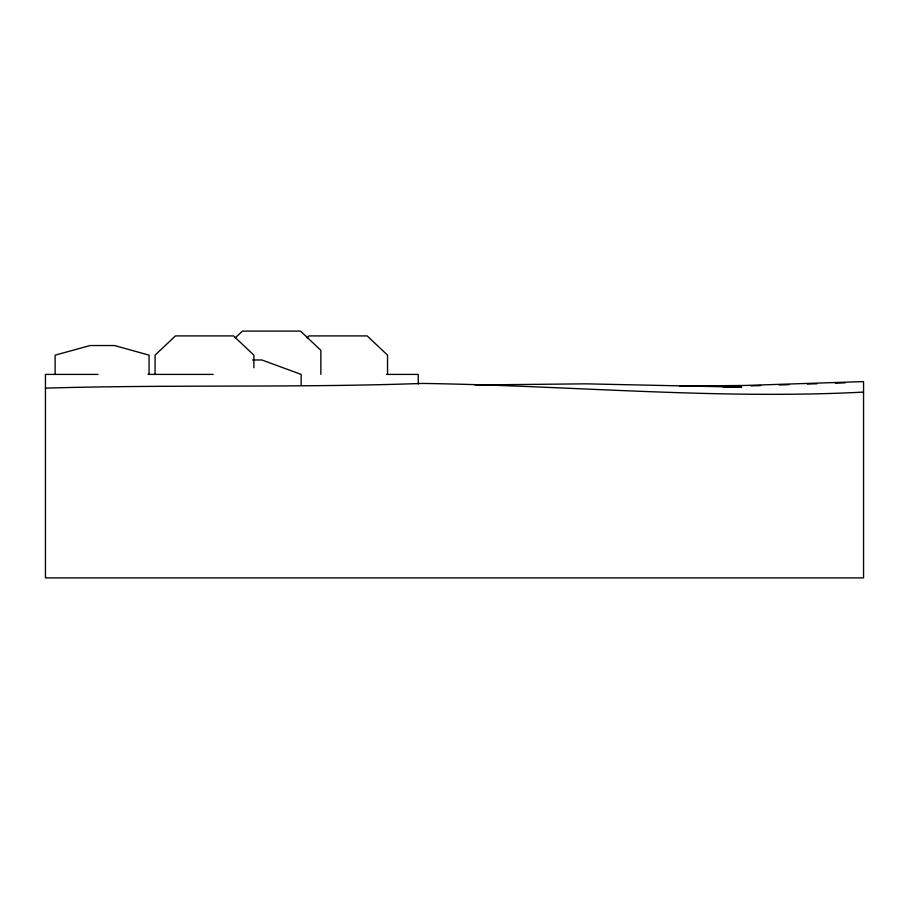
<?xml version="1.0" encoding="UTF-8"?>
<svg xmlns="http://www.w3.org/2000/svg" width="909" height="909" viewBox="0 0 909 909"><rect width="100%" height="100%" fill="white"/><g stroke="black" fill="none" stroke-linecap="round" stroke-linejoin="round"><path stroke-width="1.36" d="M235.295 337.841L242.419 331.103L300.504 331.103L320.866 350.351L320.866 374.406M307.06 337.841L309.094 335.91L367.179 335.91L387.541 355.158L387.541 374.406M751.016 385.882L760.856 385.564M779.149 384.973L789.001 384.655M807.283 384.064L817.134 383.746M835.416 383.155L845.268 382.837M863.55 392.097C716.383 399.721 569.409 385.53 422.287 383.428C296.709 387.95 171.04 384.45 45.45 388.132M474.975 384.973L585.657 383.837L741.733 387.177L723.337 387.154M679.75 386.109L745.016 385.461L863.55 381.598L863.55 577.897L45.45 577.897L45.45 374.406L97.979 374.406M252.52 359.975L261.872 359.975L301.152 374.406L301.152 385.405M148.008 374.406L213.16 374.406M386.745 374.406L418.231 374.406L418.231 384.03M728.177 385.768L734.802 385.882M253.884 367.781L253.884 355.158L233.522 335.91L175.437 335.91L155.075 355.158L155.075 374.406M149.076 374.406L149.076 355.158L114.523 345.534L90.127 345.534L55.119 355.158L55.119 374.406"/></g></svg>
